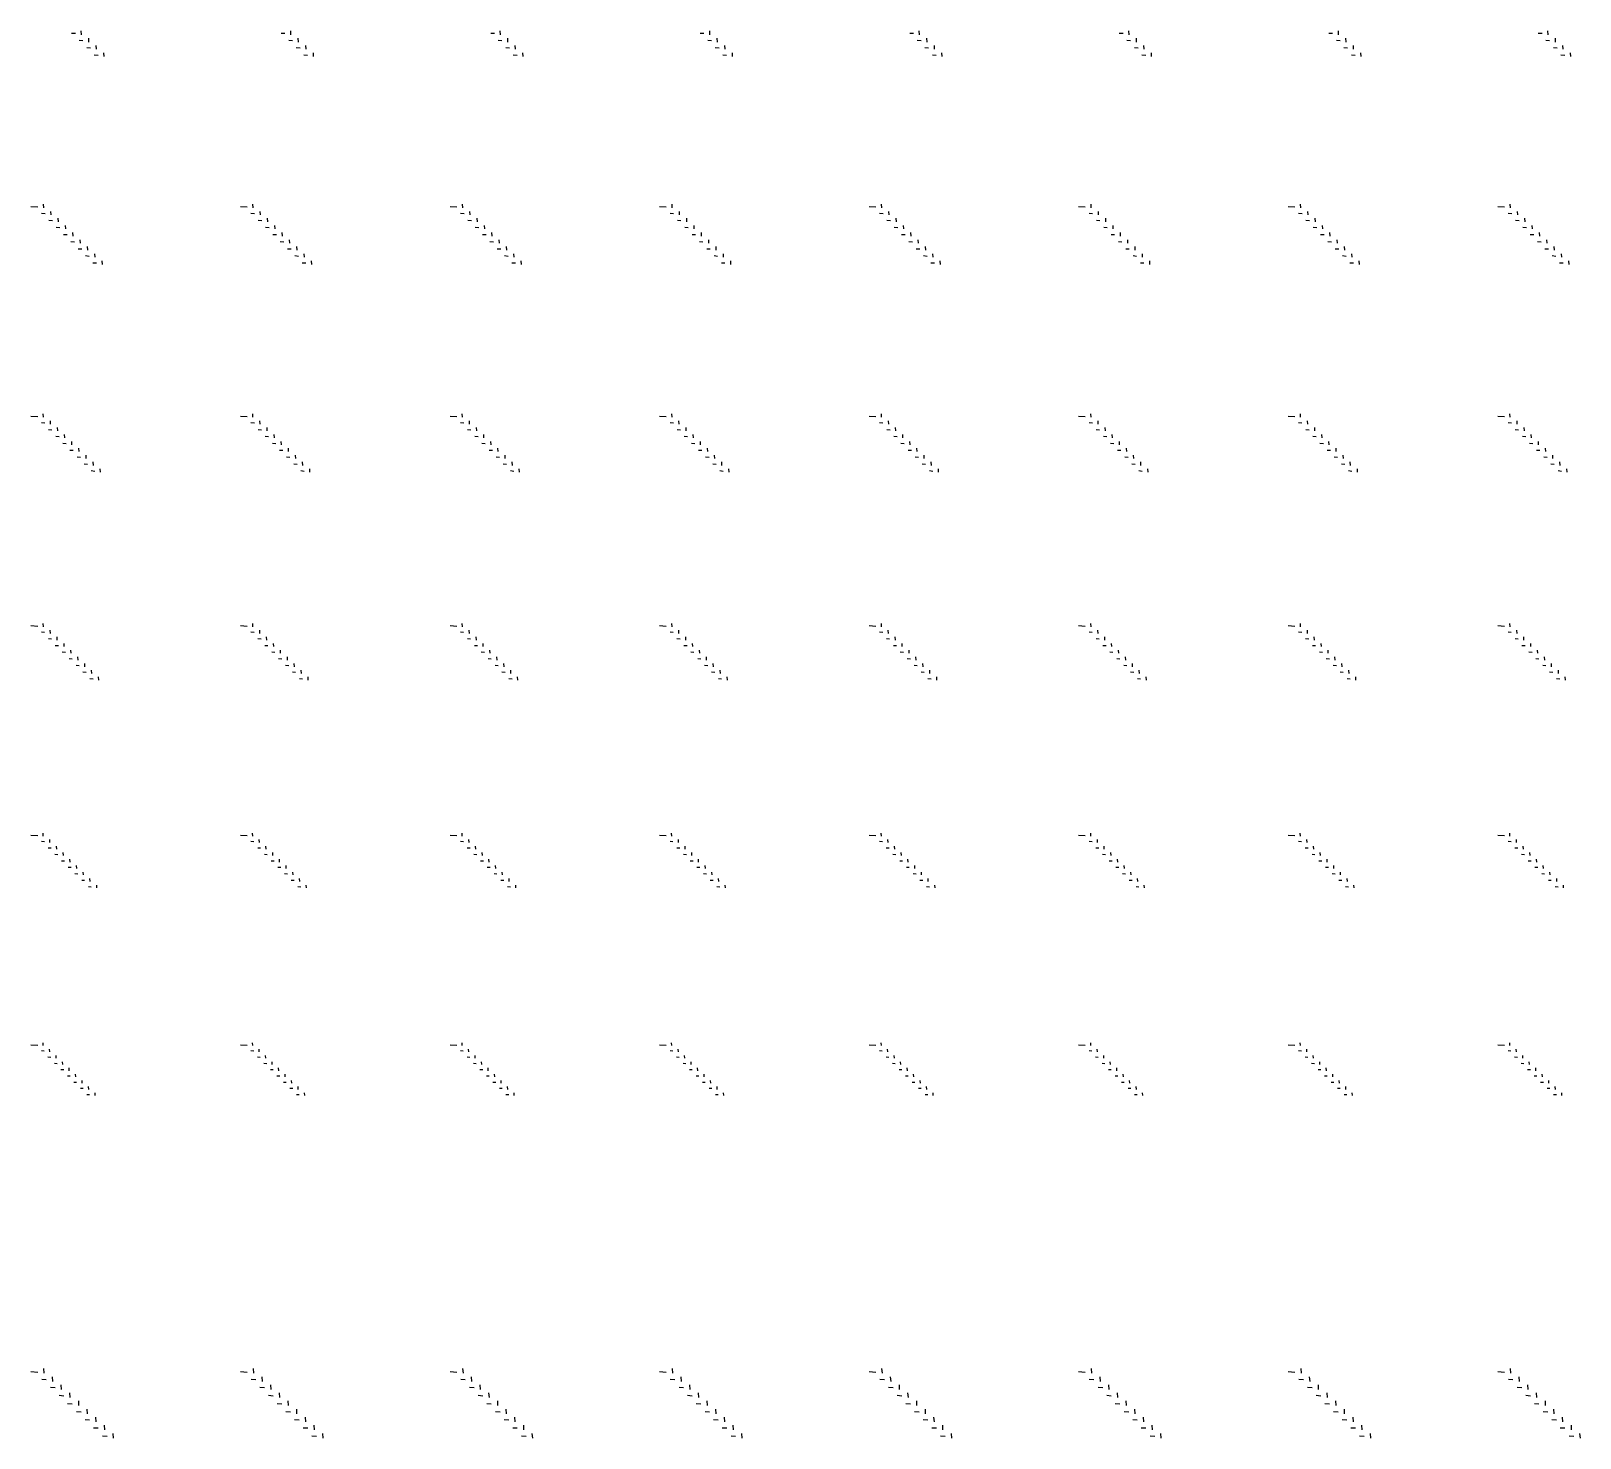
# Model space of a CAD drawing. Extents: x 0 to 300000, y 0 to 300000.
# Drawn here: x 76020 to 112985, y 116720 to 150295 of the extents above; entities that cross this region are included whole.
import ezdxf

# ---------------------------------------------------------------- set-up
doc = ezdxf.new("R2010")
doc.units = 0

msp = doc.modelspace()

# ---------------------------------------------------------------- linework, layer by layer
at = {"color": 7}
for p, q in [((76990, 150245), (77080, 150240)), ((77210, 150295), (77215, 150205)), ((77390, 150120), (77395, 150030)), ((81990, 150245), (82080, 150240)), ((82210, 150295), (82215, 150205)), ((82390, 150120), (82395, 150030)), ((86990, 150245), (87080, 150240)), ((87210, 150295), (87215, 150205)), ((87390, 150120), (87395, 150030)), ((91990, 150245), (92080, 150240)), ((92210, 150295), (92215, 150205)), ((92390, 150120), (92395, 150030)), ((96990, 150245), (97080, 150240)), ((97210, 150295), (97215, 150205)), ((97390, 150120), (97395, 150030)), ((101990, 150245), (102080, 150240)), ((102210, 150295), (102215, 150205)), ((102390, 150120), (102395, 150030)), ((106990, 150245), (107080, 150240)), ((107210, 150295), (107215, 150205)), ((107390, 150120), (107395, 150030)), ((111990, 150245), (112080, 150240)), ((112210, 150295), (112215, 150205)), ((112390, 150120), (112395, 150030)), ((77170, 150075), (77260, 150065)), ((77350, 149900), (77440, 149895)), ((77530, 149725), (77620, 149720)), ((77570, 149950), (77575, 149860)), ((77750, 149775), (77755, 149685)), ((82170, 150075), (82260, 150065)), ((82350, 149900), (82440, 149895)), ((82530, 149725), (82620, 149720)), ((82570, 149950), (82575, 149860)), ((82750, 149775), (82755, 149685)), ((87170, 150075), (87260, 150065)), ((87350, 149900), (87440, 149895)), ((87530, 149725), (87620, 149720)), ((87570, 149950), (87575, 149860)), ((87750, 149775), (87755, 149685)), ((92170, 150075), (92260, 150065)), ((92350, 149900), (92440, 149895)), ((92530, 149725), (92620, 149720)), ((92570, 149950), (92575, 149860)), ((92750, 149775), (92755, 149685)), ((97170, 150075), (97260, 150065)), ((97350, 149900), (97440, 149895)), ((97530, 149725), (97620, 149720)), ((97570, 149950), (97575, 149860)), ((97750, 149775), (97755, 149685)), ((102170, 150075), (102260, 150065)), ((102350, 149900), (102440, 149895)), ((102530, 149725), (102620, 149720)), ((102570, 149950), (102575, 149860)), ((102750, 149775), (102755, 149685)), ((107170, 150075), (107260, 150065)), ((107350, 149900), (107440, 149895)), ((107530, 149725), (107620, 149720)), ((107570, 149950), (107575, 149860)), ((107750, 149775), (107755, 149685)), ((112170, 150075), (112260, 150065)), ((112350, 149900), (112440, 149895)), ((112530, 149725), (112620, 149720)), ((112570, 149950), (112575, 149860)), ((112750, 149775), (112755, 149685)), ((76020, 146105), (76180, 146095)), ((76310, 146160), (76315, 146075)), ((81020, 146105), (81180, 146095)), ((81310, 146160), (81315, 146075)), ((86020, 146105), (86180, 146095)), ((86310, 146160), (86315, 146075)), ((91020, 146105), (91180, 146095)), ((91310, 146160), (91315, 146075)), ((96020, 146105), (96180, 146095)), ((96310, 146160), (96315, 146075)), ((101020, 146105), (101180, 146095)), ((101310, 146160), (101315, 146075)), ((106020, 146105), (106180, 146095)), ((106310, 146160), (106315, 146075)), ((111020, 146105), (111180, 146095)), ((111310, 146160), (111315, 146075)), ((76270, 145945), (76355, 145940)), ((76445, 145780), (76530, 145770)), ((76485, 145990), (76490, 145905)), ((76660, 145825), (76665, 145740)), ((76835, 145655), (76840, 145570)), ((81270, 145945), (81355, 145940)), ((81445, 145780), (81530, 145770)), ((81485, 145990), (81490, 145905)), ((81660, 145825), (81665, 145740)), ((81835, 145655), (81840, 145570)), ((86270, 145945), (86355, 145940)), ((86445, 145780), (86530, 145770)), ((86485, 145990), (86490, 145905)), ((86660, 145825), (86665, 145740)), ((86835, 145655), (86840, 145570)), ((91270, 145945), (91355, 145940)), ((91445, 145780), (91530, 145770)), ((91485, 145990), (91490, 145905)), ((91660, 145825), (91665, 145740)), ((91835, 145655), (91840, 145570)), ((96270, 145945), (96355, 145940)), ((96445, 145780), (96530, 145770)), ((96485, 145990), (96490, 145905)), ((96660, 145825), (96665, 145740)), ((96835, 145655), (96840, 145570)), ((101270, 145945), (101355, 145940)), ((101445, 145780), (101530, 145770)), ((101485, 145990), (101490, 145905)), ((101660, 145825), (101665, 145740)), ((101835, 145655), (101840, 145570)), ((106270, 145945), (106355, 145940)), ((106445, 145780), (106530, 145770)), ((106485, 145990), (106490, 145905)), ((106660, 145825), (106665, 145740)), ((106835, 145655), (106840, 145570)), ((111270, 145945), (111355, 145940)), ((111445, 145780), (111530, 145770)), ((111485, 145990), (111490, 145905)), ((111660, 145825), (111665, 145740)), ((111835, 145655), (111840, 145570)), ((76620, 145610), (76705, 145605)), ((76795, 145440), (76880, 145435)), ((77010, 145485), (77015, 145400)), ((77185, 145315), (77190, 145230)), ((81620, 145610), (81705, 145605)), ((81795, 145440), (81880, 145435)), ((82010, 145485), (82015, 145400)), ((82185, 145315), (82190, 145230)), ((86620, 145610), (86705, 145605)), ((86795, 145440), (86880, 145435)), ((87010, 145485), (87015, 145400)), ((87185, 145315), (87190, 145230)), ((91620, 145610), (91705, 145605)), ((91795, 145440), (91880, 145435)), ((92010, 145485), (92015, 145400)), ((92185, 145315), (92190, 145230)), ((96620, 145610), (96705, 145605)), ((96795, 145440), (96880, 145435)), ((97010, 145485), (97015, 145400)), ((97185, 145315), (97190, 145230)), ((101620, 145610), (101705, 145605)), ((101795, 145440), (101880, 145435)), ((102010, 145485), (102015, 145400)), ((102185, 145315), (102190, 145230)), ((106620, 145610), (106705, 145605)), ((106795, 145440), (106880, 145435)), ((107010, 145485), (107015, 145400)), ((107185, 145315), (107190, 145230)), ((111620, 145610), (111705, 145605)), ((111795, 145440), (111880, 145435)), ((112010, 145485), (112015, 145400)), ((112185, 145315), (112190, 145230)), ((76970, 145270), (77055, 145265)), ((77145, 145100), (77230, 145095)), ((77320, 144935), (77405, 144925)), ((77360, 145150), (77365, 145065)), ((77535, 144980), (77540, 144895)), ((81970, 145270), (82055, 145265)), ((82145, 145100), (82230, 145095)), ((82320, 144935), (82405, 144925)), ((82360, 145150), (82365, 145065)), ((82535, 144980), (82540, 144895)), ((86970, 145270), (87055, 145265)), ((87145, 145100), (87230, 145095)), ((87320, 144935), (87405, 144925)), ((87360, 145150), (87365, 145065)), ((87535, 144980), (87540, 144895)), ((91970, 145270), (92055, 145265)), ((92145, 145100), (92230, 145095)), ((92320, 144935), (92405, 144925)), ((92360, 145150), (92365, 145065)), ((92535, 144980), (92540, 144895)), ((96970, 145270), (97055, 145265)), ((97145, 145100), (97230, 145095)), ((97320, 144935), (97405, 144925)), ((97360, 145150), (97365, 145065)), ((97535, 144980), (97540, 144895)), ((101970, 145270), (102055, 145265)), ((102145, 145100), (102230, 145095)), ((102320, 144935), (102405, 144925)), ((102360, 145150), (102365, 145065)), ((102535, 144980), (102540, 144895)), ((106970, 145270), (107055, 145265)), ((107145, 145100), (107230, 145095)), ((107320, 144935), (107405, 144925)), ((107360, 145150), (107365, 145065)), ((107535, 144980), (107540, 144895)), ((111970, 145270), (112055, 145265)), ((112145, 145100), (112230, 145095)), ((112320, 144935), (112405, 144925)), ((112360, 145150), (112365, 145065)), ((112535, 144980), (112540, 144895)), ((77495, 144765), (77580, 144760)), ((77710, 144810), (77715, 144725)), ((82495, 144765), (82580, 144760)), ((82710, 144810), (82715, 144725)), ((87495, 144765), (87580, 144760)), ((87710, 144810), (87715, 144725)), ((92495, 144765), (92580, 144760)), ((92710, 144810), (92715, 144725)), ((97495, 144765), (97580, 144760)), ((97710, 144810), (97715, 144725)), ((102495, 144765), (102580, 144760)), ((102710, 144810), (102715, 144725)), ((107495, 144765), (107580, 144760)), ((107710, 144810), (107715, 144725)), ((112495, 144765), (112580, 144760)), ((112710, 144810), (112715, 144725)), ((76020, 141105), (76180, 141095)), ((76270, 140950), (76350, 140945)), ((76305, 141160), (76310, 141080)), ((76475, 140995), (76480, 140915)), ((81020, 141105), (81180, 141095)), ((81270, 140950), (81350, 140945)), ((81305, 141160), (81310, 141080)), ((81475, 140995), (81480, 140915)), ((86020, 141105), (86180, 141095)), ((86270, 140950), (86350, 140945)), ((86305, 141160), (86310, 141080)), ((86475, 140995), (86480, 140915)), ((91020, 141105), (91180, 141095)), ((91270, 140950), (91350, 140945)), ((91305, 141160), (91310, 141080)), ((91475, 140995), (91480, 140915)), ((96020, 141105), (96180, 141095)), ((96270, 140950), (96350, 140945)), ((96305, 141160), (96310, 141080)), ((96475, 140995), (96480, 140915)), ((101020, 141105), (101180, 141095)), ((101270, 140950), (101350, 140945)), ((101305, 141160), (101310, 141080)), ((101475, 140995), (101480, 140915)), ((106020, 141105), (106180, 141095)), ((106270, 140950), (106350, 140945)), ((106305, 141160), (106310, 141080)), ((106475, 140995), (106480, 140915)), ((111020, 141105), (111180, 141095)), ((111270, 140950), (111350, 140945)), ((111305, 141160), (111310, 141080)), ((111475, 140995), (111480, 140915)), ((76440, 140785), (76520, 140780)), ((76610, 140625), (76690, 140615)), ((76645, 140830), (76650, 140750)), ((76815, 140665), (76820, 140585)), ((76985, 140500), (76990, 140420)), ((81440, 140785), (81520, 140780)), ((81610, 140625), (81690, 140615)), ((81645, 140830), (81650, 140750)), ((81815, 140665), (81820, 140585)), ((81985, 140500), (81990, 140420)), ((86440, 140785), (86520, 140780)), ((86610, 140625), (86690, 140615)), ((86645, 140830), (86650, 140750)), ((86815, 140665), (86820, 140585)), ((86985, 140500), (86990, 140420)), ((91440, 140785), (91520, 140780)), ((91610, 140625), (91690, 140615)), ((91645, 140830), (91650, 140750)), ((91815, 140665), (91820, 140585)), ((91985, 140500), (91990, 140420)), ((96440, 140785), (96520, 140780)), ((96610, 140625), (96690, 140615)), ((96645, 140830), (96650, 140750)), ((96815, 140665), (96820, 140585)), ((96985, 140500), (96990, 140420)), ((101440, 140785), (101520, 140780)), ((101610, 140625), (101690, 140615)), ((101645, 140830), (101650, 140750)), ((101815, 140665), (101820, 140585)), ((101985, 140500), (101990, 140420)), ((106440, 140785), (106520, 140780)), ((106610, 140625), (106690, 140615)), ((106645, 140830), (106650, 140750)), ((106815, 140665), (106820, 140585)), ((106985, 140500), (106990, 140420)), ((111440, 140785), (111520, 140780)), ((111610, 140625), (111690, 140615)), ((111645, 140830), (111650, 140750)), ((111815, 140665), (111820, 140585)), ((111985, 140500), (111990, 140420)), ((76780, 140460), (76860, 140455)), ((76950, 140295), (77030, 140290)), ((77120, 140130), (77200, 140125)), ((77155, 140340), (77160, 140260)), ((77325, 140175), (77330, 140095)), ((81780, 140460), (81860, 140455)), ((81950, 140295), (82030, 140290)), ((82120, 140130), (82200, 140125)), ((82155, 140340), (82160, 140260)), ((82325, 140175), (82330, 140095)), ((86780, 140460), (86860, 140455)), ((86950, 140295), (87030, 140290)), ((87120, 140130), (87200, 140125)), ((87155, 140340), (87160, 140260)), ((87325, 140175), (87330, 140095)), ((91780, 140460), (91860, 140455)), ((91950, 140295), (92030, 140290)), ((92120, 140130), (92200, 140125)), ((92155, 140340), (92160, 140260)), ((92325, 140175), (92330, 140095)), ((96780, 140460), (96860, 140455)), ((96950, 140295), (97030, 140290)), ((97120, 140130), (97200, 140125)), ((97155, 140340), (97160, 140260)), ((97325, 140175), (97330, 140095)), ((101780, 140460), (101860, 140455)), ((101950, 140295), (102030, 140290)), ((102120, 140130), (102200, 140125)), ((102155, 140340), (102160, 140260)), ((102325, 140175), (102330, 140095)), ((106780, 140460), (106860, 140455)), ((106950, 140295), (107030, 140290)), ((107120, 140130), (107200, 140125)), ((107155, 140340), (107160, 140260)), ((107325, 140175), (107330, 140095)), ((111780, 140460), (111860, 140455)), ((111950, 140295), (112030, 140290)), ((112120, 140130), (112200, 140125)), ((112155, 140340), (112160, 140260)), ((112325, 140175), (112330, 140095)), ((77290, 139965), (77370, 139960)), ((77460, 139805), (77540, 139795)), ((77495, 140010), (77500, 139930)), ((77665, 139845), (77670, 139765)), ((82290, 139965), (82370, 139960)), ((82460, 139805), (82540, 139795)), ((82495, 140010), (82500, 139930)), ((82665, 139845), (82670, 139765)), ((87290, 139965), (87370, 139960)), ((87460, 139805), (87540, 139795)), ((87495, 140010), (87500, 139930)), ((87665, 139845), (87670, 139765)), ((92290, 139965), (92370, 139960)), ((92460, 139805), (92540, 139795)), ((92495, 140010), (92500, 139930)), ((92665, 139845), (92670, 139765)), ((97290, 139965), (97370, 139960)), ((97460, 139805), (97540, 139795)), ((97495, 140010), (97500, 139930)), ((97665, 139845), (97670, 139765)), ((102290, 139965), (102370, 139960)), ((102460, 139805), (102540, 139795)), ((102495, 140010), (102500, 139930)), ((102665, 139845), (102670, 139765)), ((107290, 139965), (107370, 139960)), ((107460, 139805), (107540, 139795)), ((107495, 140010), (107500, 139930)), ((107665, 139845), (107670, 139765)), ((112290, 139965), (112370, 139960)), ((112460, 139805), (112540, 139795)), ((112495, 140010), (112500, 139930)), ((112665, 139845), (112670, 139765)), ((76020, 136105), (76180, 136095)), ((76305, 136155), (76310, 136080)), ((81020, 136105), (81180, 136095)), ((81305, 136155), (81310, 136080)), ((86020, 136105), (86180, 136095)), ((86305, 136155), (86310, 136080)), ((91020, 136105), (91180, 136095)), ((91305, 136155), (91310, 136080)), ((96020, 136105), (96180, 136095)), ((96305, 136155), (96310, 136080)), ((101020, 136105), (101180, 136095)), ((101305, 136155), (101310, 136080)), ((106020, 136105), (106180, 136095)), ((106305, 136155), (106310, 136080)), ((111020, 136105), (111180, 136095)), ((111305, 136155), (111310, 136080)), ((76270, 135955), (76345, 135950)), ((76435, 135795), (76510, 135790)), ((76470, 135995), (76475, 135920)), ((76635, 135835), (76640, 135760)), ((76800, 135680), (76805, 135605)), ((81270, 135955), (81345, 135950)), ((81435, 135795), (81510, 135790)), ((81470, 135995), (81475, 135920)), ((81635, 135835), (81640, 135760)), ((81800, 135680), (81805, 135605)), ((86270, 135955), (86345, 135950)), ((86435, 135795), (86510, 135790)), ((86470, 135995), (86475, 135920)), ((86635, 135835), (86640, 135760)), ((86800, 135680), (86805, 135605)), ((91270, 135955), (91345, 135950)), ((91435, 135795), (91510, 135790)), ((91470, 135995), (91475, 135920)), ((91635, 135835), (91640, 135760)), ((91800, 135680), (91805, 135605)), ((96270, 135955), (96345, 135950)), ((96435, 135795), (96510, 135790)), ((96470, 135995), (96475, 135920)), ((96635, 135835), (96640, 135760)), ((96800, 135680), (96805, 135605)), ((101270, 135955), (101345, 135950)), ((101435, 135795), (101510, 135790)), ((101470, 135995), (101475, 135920)), ((101635, 135835), (101640, 135760)), ((101800, 135680), (101805, 135605)), ((106270, 135955), (106345, 135950)), ((106435, 135795), (106510, 135790)), ((106470, 135995), (106475, 135920)), ((106635, 135835), (106640, 135760)), ((106800, 135680), (106805, 135605)), ((111270, 135955), (111345, 135950)), ((111435, 135795), (111510, 135790)), ((111470, 135995), (111475, 135920)), ((111635, 135835), (111640, 135760)), ((111800, 135680), (111805, 135605)), ((76600, 135635), (76675, 135630)), ((76765, 135480), (76840, 135475)), ((76930, 135320), (77005, 135315)), ((76965, 135520), (76970, 135445)), ((77130, 135360), (77135, 135285)), ((81600, 135635), (81675, 135630)), ((81765, 135480), (81840, 135475)), ((81930, 135320), (82005, 135315)), ((81965, 135520), (81970, 135445)), ((82130, 135360), (82135, 135285)), ((86600, 135635), (86675, 135630)), ((86765, 135480), (86840, 135475)), ((86930, 135320), (87005, 135315)), ((86965, 135520), (86970, 135445)), ((87130, 135360), (87135, 135285)), ((91600, 135635), (91675, 135630)), ((91765, 135480), (91840, 135475)), ((91930, 135320), (92005, 135315)), ((91965, 135520), (91970, 135445)), ((92130, 135360), (92135, 135285)), ((96600, 135635), (96675, 135630)), ((96765, 135480), (96840, 135475)), ((96930, 135320), (97005, 135315)), ((96965, 135520), (96970, 135445)), ((97130, 135360), (97135, 135285)), ((101600, 135635), (101675, 135630)), ((101765, 135480), (101840, 135475)), ((101930, 135320), (102005, 135315)), ((101965, 135520), (101970, 135445)), ((102130, 135360), (102135, 135285)), ((106600, 135635), (106675, 135630)), ((106765, 135480), (106840, 135475)), ((106930, 135320), (107005, 135315)), ((106965, 135520), (106970, 135445)), ((107130, 135360), (107135, 135285)), ((111600, 135635), (111675, 135630)), ((111765, 135480), (111840, 135475)), ((111930, 135320), (112005, 135315)), ((111965, 135520), (111970, 135445)), ((112130, 135360), (112135, 135285)), ((77095, 135160), (77170, 135155)), ((77260, 135000), (77335, 134995)), ((77295, 135200), (77300, 135125)), ((77460, 135040), (77465, 134965)), ((82095, 135160), (82170, 135155)), ((82260, 135000), (82335, 134995)), ((82295, 135200), (82300, 135125)), ((82460, 135040), (82465, 134965)), ((87095, 135160), (87170, 135155)), ((87260, 135000), (87335, 134995)), ((87295, 135200), (87300, 135125)), ((87460, 135040), (87465, 134965)), ((92095, 135160), (92170, 135155)), ((92260, 135000), (92335, 134995)), ((92295, 135200), (92300, 135125)), ((92460, 135040), (92465, 134965)), ((97095, 135160), (97170, 135155)), ((97260, 135000), (97335, 134995)), ((97295, 135200), (97300, 135125)), ((97460, 135040), (97465, 134965)), ((102095, 135160), (102170, 135155)), ((102260, 135000), (102335, 134995)), ((102295, 135200), (102300, 135125)), ((102460, 135040), (102465, 134965)), ((107095, 135160), (107170, 135155)), ((107260, 135000), (107335, 134995)), ((107295, 135200), (107300, 135125)), ((107460, 135040), (107465, 134965)), ((112095, 135160), (112170, 135155)), ((112260, 135000), (112335, 134995)), ((112295, 135200), (112300, 135125)), ((112460, 135040), (112465, 134965)), ((77425, 134840), (77500, 134835)), ((77625, 134880), (77630, 134805)), ((82425, 134840), (82500, 134835)), ((82625, 134880), (82630, 134805)), ((87425, 134840), (87500, 134835)), ((87625, 134880), (87630, 134805)), ((92425, 134840), (92500, 134835)), ((92625, 134880), (92630, 134805)), ((97425, 134840), (97500, 134835)), ((97625, 134880), (97630, 134805)), ((102425, 134840), (102500, 134835)), ((102625, 134880), (102630, 134805)), ((107425, 134840), (107500, 134835)), ((107625, 134880), (107630, 134805)), ((112425, 134840), (112500, 134835)), ((112625, 134880), (112630, 134805)), ((76020, 131105), (76180, 131095)), ((76270, 130960), (76340, 130955)), ((76300, 131155), (76305, 131085)), ((76460, 131000), (76465, 130930)), ((81020, 131105), (81180, 131095)), ((81270, 130960), (81340, 130955)), ((81300, 131155), (81305, 131085)), ((81460, 131000), (81465, 130930)), ((86020, 131105), (86180, 131095)), ((86270, 130960), (86340, 130955)), ((86300, 131155), (86305, 131085)), ((86460, 131000), (86465, 130930)), ((91020, 131105), (91180, 131095)), ((91270, 130960), (91340, 130955)), ((91300, 131155), (91305, 131085)), ((91460, 131000), (91465, 130930)), ((96020, 131105), (96180, 131095)), ((96270, 130960), (96340, 130955)), ((96300, 131155), (96305, 131085)), ((96460, 131000), (96465, 130930)), ((101020, 131105), (101180, 131095)), ((101270, 130960), (101340, 130955)), ((101300, 131155), (101305, 131085)), ((101460, 131000), (101465, 130930)), ((106020, 131105), (106180, 131095)), ((106270, 130960), (106340, 130955)), ((106300, 131155), (106305, 131085)), ((106460, 131000), (106465, 130930)), ((111020, 131105), (111180, 131095)), ((111270, 130960), (111340, 130955)), ((111300, 131155), (111305, 131085)), ((111460, 131000), (111465, 130930)), ((76430, 130805), (76500, 130800)), ((76590, 130650), (76660, 130645)), ((76620, 130845), (76625, 130775)), ((76750, 130495), (76820, 130490)), ((76780, 130690), (76785, 130620)), ((76940, 130535), (76945, 130465)), ((81430, 130805), (81500, 130800)), ((81590, 130650), (81660, 130645)), ((81620, 130845), (81625, 130775)), ((81750, 130495), (81820, 130490)), ((81780, 130690), (81785, 130620)), ((81940, 130535), (81945, 130465)), ((86430, 130805), (86500, 130800)), ((86590, 130650), (86660, 130645)), ((86620, 130845), (86625, 130775)), ((86750, 130495), (86820, 130490)), ((86780, 130690), (86785, 130620)), ((86940, 130535), (86945, 130465)), ((91430, 130805), (91500, 130800)), ((91590, 130650), (91660, 130645)), ((91620, 130845), (91625, 130775)), ((91750, 130495), (91820, 130490)), ((91780, 130690), (91785, 130620)), ((91940, 130535), (91945, 130465)), ((96430, 130805), (96500, 130800)), ((96590, 130650), (96660, 130645)), ((96620, 130845), (96625, 130775)), ((96750, 130495), (96820, 130490)), ((96780, 130690), (96785, 130620)), ((96940, 130535), (96945, 130465)), ((101430, 130805), (101500, 130800)), ((101590, 130650), (101660, 130645)), ((101620, 130845), (101625, 130775)), ((101750, 130495), (101820, 130490)), ((101780, 130690), (101785, 130620)), ((101940, 130535), (101945, 130465)), ((106430, 130805), (106500, 130800)), ((106590, 130650), (106660, 130645)), ((106620, 130845), (106625, 130775)), ((106750, 130495), (106820, 130490)), ((106780, 130690), (106785, 130620)), ((106940, 130535), (106945, 130465)), ((111430, 130805), (111500, 130800)), ((111590, 130650), (111660, 130645)), ((111620, 130845), (111625, 130775)), ((111750, 130495), (111820, 130490)), ((111780, 130690), (111785, 130620)), ((111940, 130535), (111945, 130465)), ((76910, 130345), (76980, 130340)), ((77070, 130190), (77140, 130185)), ((77100, 130380), (77105, 130310)), ((77260, 130225), (77265, 130155)), ((81910, 130345), (81980, 130340)), ((82070, 130190), (82140, 130185)), ((82100, 130380), (82105, 130310)), ((82260, 130225), (82265, 130155)), ((86910, 130345), (86980, 130340)), ((87070, 130190), (87140, 130185)), ((87100, 130380), (87105, 130310)), ((87260, 130225), (87265, 130155)), ((91910, 130345), (91980, 130340)), ((92070, 130190), (92140, 130185)), ((92100, 130380), (92105, 130310)), ((92260, 130225), (92265, 130155)), ((96910, 130345), (96980, 130340)), ((97070, 130190), (97140, 130185)), ((97100, 130380), (97105, 130310)), ((97260, 130225), (97265, 130155)), ((101910, 130345), (101980, 130340)), ((102070, 130190), (102140, 130185)), ((102100, 130380), (102105, 130310)), ((102260, 130225), (102265, 130155)), ((106910, 130345), (106980, 130340)), ((107070, 130190), (107140, 130185)), ((107100, 130380), (107105, 130310)), ((107260, 130225), (107265, 130155)), ((111910, 130345), (111980, 130340)), ((112070, 130190), (112140, 130185)), ((112100, 130380), (112105, 130310)), ((112260, 130225), (112265, 130155)), ((77230, 130035), (77300, 130030)), ((77390, 129880), (77460, 129875)), ((77420, 130070), (77425, 130000)), ((77580, 129915), (77585, 129850)), ((82230, 130035), (82300, 130030)), ((82390, 129880), (82460, 129875)), ((82420, 130070), (82425, 130000)), ((82580, 129915), (82585, 129850)), ((87230, 130035), (87300, 130030)), ((87390, 129880), (87460, 129875)), ((87420, 130070), (87425, 130000)), ((87580, 129915), (87585, 129850)), ((92230, 130035), (92300, 130030)), ((92390, 129880), (92460, 129875)), ((92420, 130070), (92425, 130000)), ((92580, 129915), (92585, 129850)), ((97230, 130035), (97300, 130030)), ((97390, 129880), (97460, 129875)), ((97420, 130070), (97425, 130000)), ((97580, 129915), (97585, 129850)), ((102230, 130035), (102300, 130030)), ((102390, 129880), (102460, 129875)), ((102420, 130070), (102425, 130000)), ((102580, 129915), (102585, 129850)), ((107230, 130035), (107300, 130030)), ((107390, 129880), (107460, 129875)), ((107420, 130070), (107425, 130000)), ((107580, 129915), (107585, 129850)), ((112230, 130035), (112300, 130030)), ((112390, 129880), (112460, 129875)), ((112420, 130070), (112425, 130000)), ((112580, 129915), (112585, 129850)), ((76020, 126105), (76180, 126095)), ((76300, 126150), (76305, 126085)), ((81020, 126105), (81180, 126095)), ((81300, 126150), (81305, 126085)), ((86020, 126105), (86180, 126095)), ((86300, 126150), (86305, 126085)), ((91020, 126105), (91180, 126095)), ((91300, 126150), (91305, 126085)), ((96020, 126105), (96180, 126095)), ((96300, 126150), (96305, 126085)), ((101020, 126105), (101180, 126095)), ((101300, 126150), (101305, 126085)), ((106020, 126105), (106180, 126095)), ((106300, 126150), (106305, 126085)), ((111020, 126105), (111180, 126095)), ((111300, 126150), (111305, 126085)), ((76270, 125965), (76335, 125960)), ((76425, 125815), (76490, 125810)), ((76455, 126000), (76460, 125935)), ((76610, 125850), (76615, 125785)), ((76765, 125700), (76770, 125635)), ((81270, 125965), (81335, 125960)), ((81425, 125815), (81490, 125810)), ((81455, 126000), (81460, 125935)), ((81610, 125850), (81615, 125785)), ((81765, 125700), (81770, 125635)), ((86270, 125965), (86335, 125960)), ((86425, 125815), (86490, 125810)), ((86455, 126000), (86460, 125935)), ((86610, 125850), (86615, 125785)), ((86765, 125700), (86770, 125635)), ((91270, 125965), (91335, 125960)), ((91425, 125815), (91490, 125810)), ((91455, 126000), (91460, 125935)), ((91610, 125850), (91615, 125785)), ((91765, 125700), (91770, 125635)), ((96270, 125965), (96335, 125960)), ((96425, 125815), (96490, 125810)), ((96455, 126000), (96460, 125935)), ((96610, 125850), (96615, 125785)), ((96765, 125700), (96770, 125635)), ((101270, 125965), (101335, 125960)), ((101425, 125815), (101490, 125810)), ((101455, 126000), (101460, 125935)), ((101610, 125850), (101615, 125785)), ((101765, 125700), (101770, 125635)), ((106270, 125965), (106335, 125960)), ((106425, 125815), (106490, 125810)), ((106455, 126000), (106460, 125935)), ((106610, 125850), (106615, 125785)), ((106765, 125700), (106770, 125635)), ((111270, 125965), (111335, 125960)), ((111425, 125815), (111490, 125810)), ((111455, 126000), (111460, 125935)), ((111610, 125850), (111615, 125785)), ((111765, 125700), (111770, 125635)), ((76580, 125665), (76645, 125660)), ((76735, 125515), (76800, 125510)), ((76890, 125365), (76955, 125360)), ((76920, 125550), (76925, 125485)), ((77075, 125400), (77080, 125335)), ((81580, 125665), (81645, 125660)), ((81735, 125515), (81800, 125510)), ((81890, 125365), (81955, 125360)), ((81920, 125550), (81925, 125485)), ((82075, 125400), (82080, 125335)), ((86580, 125665), (86645, 125660)), ((86735, 125515), (86800, 125510)), ((86890, 125365), (86955, 125360)), ((86920, 125550), (86925, 125485)), ((87075, 125400), (87080, 125335)), ((91580, 125665), (91645, 125660)), ((91735, 125515), (91800, 125510)), ((91890, 125365), (91955, 125360)), ((91920, 125550), (91925, 125485)), ((92075, 125400), (92080, 125335)), ((96580, 125665), (96645, 125660)), ((96735, 125515), (96800, 125510)), ((96890, 125365), (96955, 125360)), ((96920, 125550), (96925, 125485)), ((97075, 125400), (97080, 125335)), ((101580, 125665), (101645, 125660)), ((101735, 125515), (101800, 125510)), ((101890, 125365), (101955, 125360)), ((101920, 125550), (101925, 125485)), ((102075, 125400), (102080, 125335)), ((106580, 125665), (106645, 125660)), ((106735, 125515), (106800, 125510)), ((106890, 125365), (106955, 125360)), ((106920, 125550), (106925, 125485)), ((107075, 125400), (107080, 125335)), ((111580, 125665), (111645, 125660)), ((111735, 125515), (111800, 125510)), ((111890, 125365), (111955, 125360)), ((111920, 125550), (111925, 125485)), ((112075, 125400), (112080, 125335)), ((77045, 125215), (77110, 125210)), ((77200, 125065), (77265, 125065)), ((77230, 125255), (77235, 125190)), ((77385, 125105), (77390, 125040)), ((77540, 124955), (77545, 124890)), ((82045, 125215), (82110, 125210)), ((82200, 125065), (82265, 125065)), ((82230, 125255), (82235, 125190)), ((82385, 125105), (82390, 125040)), ((82540, 124955), (82545, 124890)), ((87045, 125215), (87110, 125210)), ((87200, 125065), (87265, 125065)), ((87230, 125255), (87235, 125190)), ((87385, 125105), (87390, 125040)), ((87540, 124955), (87545, 124890)), ((92045, 125215), (92110, 125210)), ((92200, 125065), (92265, 125065)), ((92230, 125255), (92235, 125190)), ((92385, 125105), (92390, 125040)), ((92540, 124955), (92545, 124890)), ((97045, 125215), (97110, 125210)), ((97200, 125065), (97265, 125065)), ((97230, 125255), (97235, 125190)), ((97385, 125105), (97390, 125040)), ((97540, 124955), (97545, 124890)), ((102045, 125215), (102110, 125210)), ((102200, 125065), (102265, 125065)), ((102230, 125255), (102235, 125190)), ((102385, 125105), (102390, 125040)), ((102540, 124955), (102545, 124890)), ((107045, 125215), (107110, 125210)), ((107200, 125065), (107265, 125065)), ((107230, 125255), (107235, 125190)), ((107385, 125105), (107390, 125040)), ((107540, 124955), (107545, 124890)), ((112045, 125215), (112110, 125210)), ((112200, 125065), (112265, 125065)), ((112230, 125255), (112235, 125190)), ((112385, 125105), (112390, 125040)), ((112540, 124955), (112545, 124890)), ((77355, 124920), (77420, 124915)), ((82355, 124920), (82420, 124915)), ((87355, 124920), (87420, 124915)), ((92355, 124920), (92420, 124915)), ((97355, 124920), (97420, 124915)), ((102355, 124920), (102420, 124915)), ((107355, 124920), (107420, 124915)), ((112355, 124920), (112420, 124915)), ((76020, 118305), (76180, 118295)), ((76320, 118375), (76330, 118265)), ((81020, 118305), (81180, 118295)), ((81320, 118375), (81330, 118265)), ((86020, 118305), (86180, 118295)), ((86320, 118375), (86330, 118265)), ((91020, 118305), (91180, 118295)), ((91320, 118375), (91330, 118265)), ((96020, 118305), (96180, 118295)), ((96320, 118375), (96330, 118265)), ((101020, 118305), (101180, 118295)), ((101320, 118375), (101330, 118265)), ((106020, 118305), (106180, 118295)), ((106320, 118375), (106330, 118265)), ((111020, 118305), (111180, 118295)), ((111320, 118375), (111330, 118265)), ((76275, 118125), (76385, 118115)), ((76485, 117930), (76595, 117925)), ((76525, 118180), (76535, 118070)), ((76735, 117990), (76740, 117880)), ((81275, 118125), (81385, 118115)), ((81485, 117930), (81595, 117925)), ((81525, 118180), (81535, 118070)), ((81735, 117990), (81740, 117880)), ((86275, 118125), (86385, 118115)), ((86485, 117930), (86595, 117925)), ((86525, 118180), (86535, 118070)), ((86735, 117990), (86740, 117880)), ((91275, 118125), (91385, 118115)), ((91485, 117930), (91595, 117925)), ((91525, 118180), (91535, 118070)), ((91735, 117990), (91740, 117880)), ((96275, 118125), (96385, 118115)), ((96485, 117930), (96595, 117925)), ((96525, 118180), (96535, 118070)), ((96735, 117990), (96740, 117880)), ((101275, 118125), (101385, 118115)), ((101485, 117930), (101595, 117925)), ((101525, 118180), (101535, 118070)), ((101735, 117990), (101740, 117880)), ((106275, 118125), (106385, 118115)), ((106485, 117930), (106595, 117925)), ((106525, 118180), (106535, 118070)), ((106735, 117990), (106740, 117880)), ((111275, 118125), (111385, 118115)), ((111485, 117930), (111595, 117925)), ((111525, 118180), (111535, 118070)), ((111735, 117990), (111740, 117880)), ((76690, 117740), (76800, 117730)), ((76940, 117795), (76950, 117685)), ((77150, 117605), (77155, 117495)), ((81690, 117740), (81800, 117730)), ((81940, 117795), (81950, 117685)), ((82150, 117605), (82155, 117495)), ((86690, 117740), (86800, 117730)), ((86940, 117795), (86950, 117685)), ((87150, 117605), (87155, 117495)), ((91690, 117740), (91800, 117730)), ((91940, 117795), (91950, 117685)), ((92150, 117605), (92155, 117495)), ((96690, 117740), (96800, 117730)), ((96940, 117795), (96950, 117685)), ((97150, 117605), (97155, 117495)), ((101690, 117740), (101800, 117730)), ((101940, 117795), (101950, 117685)), ((102150, 117605), (102155, 117495)), ((106690, 117740), (106800, 117730)), ((106940, 117795), (106950, 117685)), ((107150, 117605), (107155, 117495)), ((111690, 117740), (111800, 117730)), ((111940, 117795), (111950, 117685)), ((112150, 117605), (112155, 117495)), ((76895, 117545), (77005, 117535)), ((77105, 117350), (77215, 117345)), ((77355, 117410), (77360, 117300)), ((77560, 117215), (77570, 117105)), ((81895, 117545), (82005, 117535)), ((82105, 117350), (82215, 117345)), ((82355, 117410), (82360, 117300)), ((82560, 117215), (82570, 117105)), ((86895, 117545), (87005, 117535)), ((87105, 117350), (87215, 117345)), ((87355, 117410), (87360, 117300)), ((87560, 117215), (87570, 117105)), ((91895, 117545), (92005, 117535)), ((92105, 117350), (92215, 117345)), ((92355, 117410), (92360, 117300)), ((92560, 117215), (92570, 117105)), ((96895, 117545), (97005, 117535)), ((97105, 117350), (97215, 117345)), ((97355, 117410), (97360, 117300)), ((97560, 117215), (97570, 117105)), ((101895, 117545), (102005, 117535)), ((102105, 117350), (102215, 117345)), ((102355, 117410), (102360, 117300)), ((102560, 117215), (102570, 117105)), ((106895, 117545), (107005, 117535)), ((107105, 117350), (107215, 117345)), ((107355, 117410), (107360, 117300)), ((107560, 117215), (107570, 117105)), ((111895, 117545), (112005, 117535)), ((112105, 117350), (112215, 117345)), ((112355, 117410), (112360, 117300)), ((112560, 117215), (112570, 117105)), ((77310, 117160), (77420, 117150)), ((77515, 116965), (77625, 116960)), ((77770, 117025), (77775, 116915)), ((77975, 116830), (77985, 116720)), ((82310, 117160), (82420, 117150)), ((82515, 116965), (82625, 116960)), ((82770, 117025), (82775, 116915)), ((82975, 116830), (82985, 116720)), ((87310, 117160), (87420, 117150)), ((87515, 116965), (87625, 116960)), ((87770, 117025), (87775, 116915)), ((87975, 116830), (87985, 116720)), ((92310, 117160), (92420, 117150)), ((92515, 116965), (92625, 116960)), ((92770, 117025), (92775, 116915)), ((92975, 116830), (92985, 116720)), ((97310, 117160), (97420, 117150)), ((97515, 116965), (97625, 116960)), ((97770, 117025), (97775, 116915)), ((97975, 116830), (97985, 116720)), ((102310, 117160), (102420, 117150)), ((102515, 116965), (102625, 116960)), ((102770, 117025), (102775, 116915)), ((102975, 116830), (102985, 116720)), ((107310, 117160), (107420, 117150)), ((107515, 116965), (107625, 116960)), ((107770, 117025), (107775, 116915)), ((107975, 116830), (107985, 116720)), ((112310, 117160), (112420, 117150)), ((112515, 116965), (112625, 116960)), ((112770, 117025), (112775, 116915)), ((112975, 116830), (112985, 116720)), ((77725, 116775), (77835, 116765)), ((82725, 116775), (82835, 116765)), ((87725, 116775), (87835, 116765)), ((92725, 116775), (92835, 116765)), ((97725, 116775), (97835, 116765)), ((102725, 116775), (102835, 116765)), ((107725, 116775), (107835, 116765)), ((112725, 116775), (112835, 116765))]:
    msp.add_line(p, q, dxfattribs=at)

doc.saveas('drawing.dxf')
